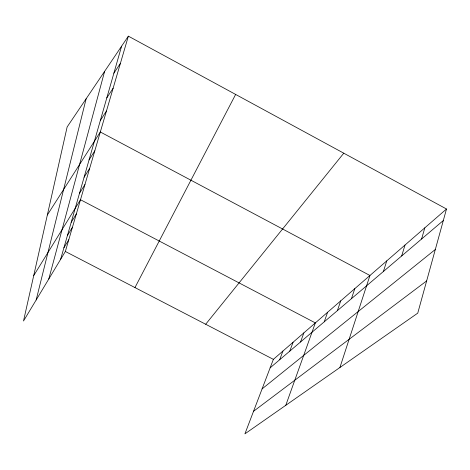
<?xml version="1.0" encoding="UTF-8"?>
<svg xmlns="http://www.w3.org/2000/svg" width="470" height="470" viewBox="0 0 470 470"><rect width="100%" height="100%" fill="white"/><g stroke="black" fill="none" stroke-linecap="round" stroke-linejoin="round"><path stroke-width="0.7" d="M36.172 299.972L86.133 98.788M48.774 279.027L104.622 71.364M446.5 209.003L417.754 313.137L244.917 433.851L273.375 359.356L446.5 209.003L128.363 36.149L67.139 126.959L23.5 321.028L65.353 251.479L128.363 36.149M60.589 259.399L121.607 46.177M421.584 239.018L424.845 227.809M401.691 255.939L405.005 245.035M383.42 271.478L386.769 260.879M339.916 367.499L369.943 275.49L100.322 131.982L47.341 214.996M351.437 298.685L354.809 288.633M337.366 310.652L340.738 300.853M324.253 321.809L327.613 312.25M285.784 405.305L315.346 322.902L80.499 199.726L33.717 275.602M300.536 341.984L303.861 332.877M289.773 351.137L293.074 342.248M279.656 359.738L282.928 351.055M134.96 287.581L235.635 94.435M63.908 247.796L68.796 239.724M67.439 235.464L72.451 227.227M71.199 222.328L76.346 213.921M79.506 193.299L84.941 184.546M84.106 177.208L89.7 168.284M89.059 159.917L94.811 150.805M100.339 120.479L106.461 111.002M106.808 97.877L113.129 88.207M113.869 73.203L120.402 63.356M205.684 324.253L343.776 153.191M270.132 367.846L443.316 220.53M262.096 388.884L435.332 249.464M253.524 411.309L426.654 280.907M65.353 251.479L273.375 359.356"/></g></svg>
